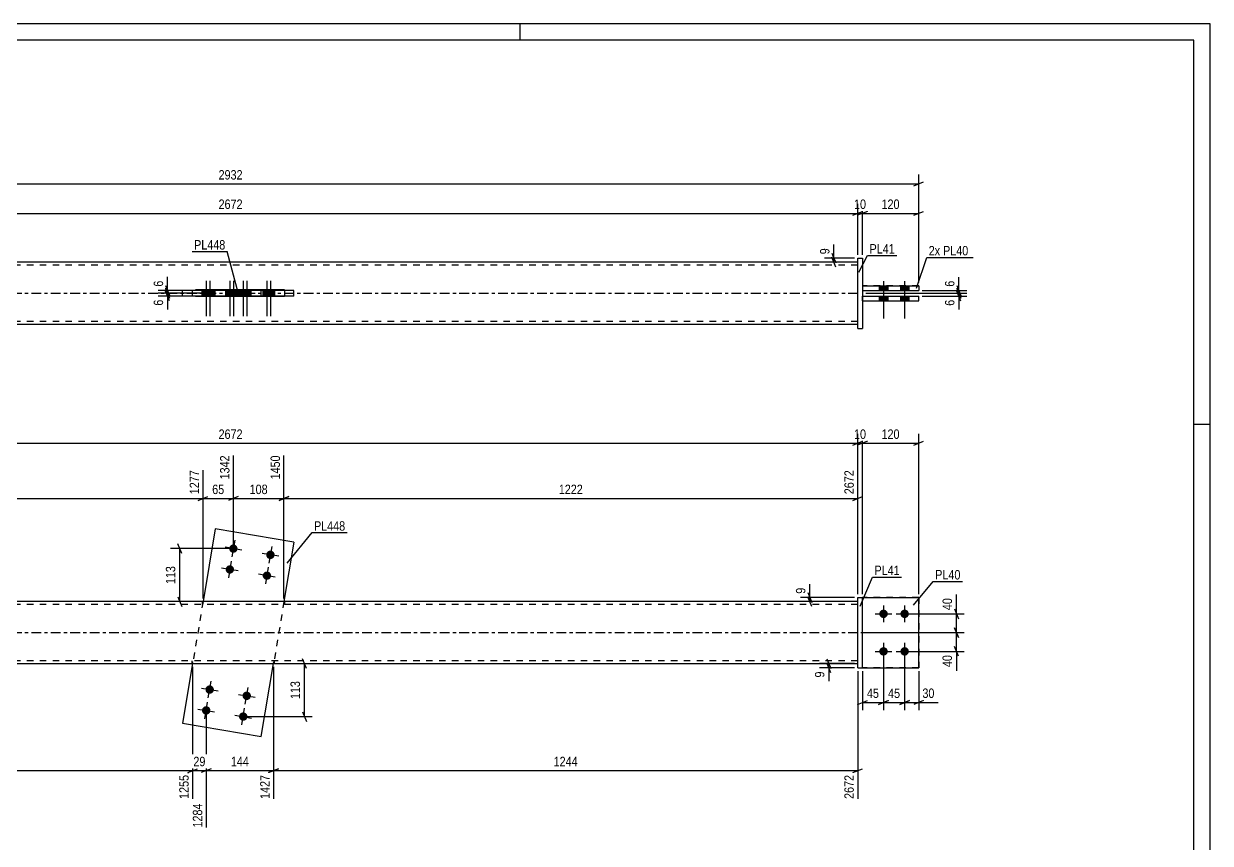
# Model space of a CAD drawing. Header units: millimetres. Extents: x 0 to 594, y 0 to 420.
# Drawn here: x 232.9 to 594, y 170.5 to 420 of the extents above; entities that cross this region are included whole.
import ezdxf

# ---------------------------------------------------------------- set-up
doc = ezdxf.new("R2010")
doc.units = ezdxf.units.MM
doc.linetypes.add('DXK_LINE_DOT2', pattern=[3.9198, 1.9599, -1.9599])
doc.linetypes.add('DXK_LINE_DOT3', pattern=[5.9187, 2.979, -0.9799, 0.9799, -0.9799])
doc.styles.add('Arial Narrow', font='ARIALN.TTF', dxfattribs={"height": 0.2})

# ---------------------------------------------------------------- blocks, each defined once
blk = doc.blocks.new('Unknown-582682701-1128')
at = {"color": 5, "linetype": 'Continuous'}
for p, q in [((594, 420), (0, 420)), ((384, 415), (384, 420)), ((594, 0), (594, 420)), ((589, 415), (5, 415)), ((589, 5), (589, 415)), ((594, 298), (589, 298))]:
    blk.add_line(p, q, dxfattribs=at)
blk = doc.blocks.new('Bolt-582682701-1978 - 1949')
at = {"linetype": 'Continuous'}
for points in [[(494.56, 241.66), (494.83, 241.63), (495.09, 241.55), (495.32, 241.42), (495.52, 241.24), (495.68, 241.02), (495.79, 240.77), (495.84, 240.51), (495.84, 240.24), (495.79, 239.98), (495.68, 239.73), (495.52, 239.52), (495.32, 239.34), (495.09, 239.2), (494.83, 239.12), (494.56, 239.09), (494.3, 239.12), (494.04, 239.2), (493.81, 239.34), (493.61, 239.52), (493.45, 239.73), (493.34, 239.98), (493.28, 240.24), (493.28, 240.51), (493.34, 240.77), (493.45, 241.02), (493.61, 241.24), (493.81, 241.42), (494.04, 241.55), (494.3, 241.63)], [(500.99, 241.66), (501.26, 241.63), (501.52, 241.55), (501.75, 241.42), (501.95, 241.24), (502.11, 241.02), (502.21, 240.77), (502.27, 240.51), (502.27, 240.24), (502.21, 239.98), (502.11, 239.73), (501.95, 239.52), (501.75, 239.34), (501.52, 239.2), (501.26, 239.12), (500.99, 239.09), (500.72, 239.12), (500.47, 239.2), (500.24, 239.34), (500.04, 239.52), (499.88, 239.73), (499.77, 239.98), (499.71, 240.24), (499.71, 240.51), (499.77, 240.77), (499.88, 241.02), (500.04, 241.24), (500.24, 241.42), (500.47, 241.55), (500.72, 241.63)], [(494.56, 230.23), (494.83, 230.2), (495.09, 230.12), (495.32, 229.99), (495.52, 229.81), (495.68, 229.59), (495.79, 229.34), (495.84, 229.08), (495.84, 228.81), (495.79, 228.55), (495.68, 228.3), (495.52, 228.09), (495.32, 227.91), (495.09, 227.77), (494.83, 227.69), (494.56, 227.66), (494.3, 227.69), (494.04, 227.77), (493.81, 227.91), (493.61, 228.09), (493.45, 228.3), (493.34, 228.55), (493.28, 228.81), (493.28, 229.08), (493.34, 229.34), (493.45, 229.59), (493.61, 229.81), (493.81, 229.99), (494.04, 230.12), (494.3, 230.2)], [(500.99, 230.23), (501.26, 230.2), (501.52, 230.12), (501.75, 229.99), (501.95, 229.81), (502.11, 229.59), (502.21, 229.34), (502.27, 229.08), (502.27, 228.81), (502.21, 228.55), (502.11, 228.3), (501.95, 228.09), (501.75, 227.91), (501.52, 227.77), (501.26, 227.69), (500.99, 227.66), (500.72, 227.69), (500.47, 227.77), (500.24, 227.91), (500.04, 228.09), (499.88, 228.3), (499.77, 228.55), (499.71, 228.81), (499.71, 229.08), (499.77, 229.34), (499.88, 229.59), (500.04, 229.81), (500.24, 229.99), (500.47, 230.12), (500.72, 230.2)]]:
    blk.add_hatch(color=1, dxfattribs=at).paths.add_polyline_path(points)
at = {"color": 1, "linetype": 'Continuous'}
for p, q in [((494.56, 242.95), (494.56, 237.8)), ((500.99, 242.95), (500.99, 237.8)), ((491.99, 240.38), (497.14, 240.38)), ((498.42, 240.38), (503.56, 240.38)), ((494.56, 231.52), (494.56, 226.38)), ((500.99, 231.52), (500.99, 226.38)), ((491.99, 228.95), (497.14, 228.95)), ((498.42, 228.95), (503.56, 228.95))]:
    blk.add_line(p, q, dxfattribs=at)
blk = doc.blocks.new('Part-582682701-1956 - 1949')
at = {"color": 7, "linetype": 'DXK_LINE_DOT2'}
for p, q in [((488.14, 245.38), (505.28, 245.38)), ((505.28, 245.38), (488.14, 245.38)), ((488.14, 245.38), (488.14, 245.38)), ((488.14, 223.95), (488.14, 245.38)), ((505.28, 245.38), (505.28, 245.38)), ((505.28, 245.38), (505.28, 223.95)), ((505.28, 223.95), (488.14, 223.95)), ((505.28, 223.95), (488.14, 223.95))]:
    blk.add_line(p, q, dxfattribs=at)
blk = doc.blocks.new('Part-582682701-1957 - 1949')
at = {"color": 2, "linetype": 'Continuous'}
for p, q in [((486.71, 245.38), (488.14, 245.38)), ((486.71, 223.95), (486.71, 245.38)), ((488.14, 223.95), (488.14, 245.38)), ((486.71, 223.95), (486.71, 223.95)), ((486.71, 223.95), (488.14, 223.95))]:
    blk.add_line(p, q, dxfattribs=at)
at = {"color": 7, "linetype": 'DXK_LINE_DOT2'}
for p, q in [((486.71, 245.38), (488.14, 245.38)), ((486.71, 223.95), (488.14, 223.95))]:
    blk.add_line(p, q, dxfattribs=at)
blk = doc.blocks.new('Part-582682701-1977 - 1949')
at = {"color": 2, "linetype": 'Continuous'}
for p, q in [((291.2, 266.23), (287.48, 244.09)), ((315.15, 262.21), (291.2, 266.23)), ((315.15, 262.21), (312.1, 244.09)), ((284.31, 225.23), (281.27, 207.12)), ((305.22, 203.09), (308.94, 225.23)), ((281.27, 207.12), (305.22, 203.09))]:
    blk.add_line(p, q, dxfattribs=at)
at = {"color": 7, "linetype": 'DXK_LINE_DOT2'}
for p, q in [((287.48, 244.09), (284.33, 225.36)), ((312.1, 244.09), (308.96, 225.36)), ((284.31, 225.23), (284.4, 225.74)), ((284.33, 225.36), (284.31, 225.23)), ((308.94, 225.23), (309.02, 225.74)), ((308.96, 225.36), (308.94, 225.23))]:
    blk.add_line(p, q, dxfattribs=at)
blk = doc.blocks.new('Bolt-582682701-1980 - 1949')
at = {"linetype": 'Continuous'}
for points in [[(297.98, 260.02, -1), (295.44, 260.45, -1)], [(309.25, 258.13, -1), (306.71, 258.55, -1)], [(296.91, 253.68, -1), (294.38, 254.11, -1)], [(308.18, 251.79, -1), (305.65, 252.21, -1)]]:
    blk.add_hatch(color=1, dxfattribs=at).paths.add_polyline_path(points)
at = {"color": 1, "linetype": 'Continuous'}
for p, q in [((299.24, 259.81), (294.17, 260.66)), ((297.13, 262.77), (296.28, 257.7)), ((308.4, 260.88), (307.55, 255.81)), ((296.07, 256.43), (295.22, 251.36)), ((310.52, 257.92), (305.44, 258.77)), ((298.18, 253.47), (293.11, 254.32)), ((307.34, 254.54), (306.49, 249.47)), ((309.45, 251.58), (304.38, 252.43))]:
    blk.add_line(p, q, dxfattribs=at)
blk = doc.blocks.new('Bolt-582682701-1981 - 1949')
at = {"linetype": 'Continuous'}
for points in [[(288.23, 217.53, -1), (290.77, 217.11, -1)], [(299.51, 215.64, -1), (302.04, 215.22, -1)], [(287.17, 211.19, -1), (289.71, 210.77, -1)], [(298.44, 209.3, -1), (300.98, 208.88, -1)]]:
    blk.add_hatch(color=1, dxfattribs=at).paths.add_polyline_path(points)
at = {"color": 1, "linetype": 'Continuous'}
for p, q in [((286.97, 217.75), (292.04, 216.9)), ((289.08, 214.79), (289.93, 219.86)), ((300.35, 212.89), (301.2, 217.96)), ((288.01, 208.45), (288.86, 213.52)), ((298.24, 215.85), (303.31, 215)), ((285.9, 211.41), (290.97, 210.56)), ((297.17, 209.51), (302.24, 208.66)), ((299.28, 206.55), (300.13, 211.62))]:
    blk.add_line(p, q, dxfattribs=at)
blk = doc.blocks.new('Part-582682701-1987 - 1949')
at = {"color": 2, "linetype": 'Continuous'}
for p, q in [((488.14, 245.38), (505.28, 245.38)), ((505.28, 245.38), (505.28, 245.38)), ((505.28, 223.95), (505.28, 245.38)), ((488.14, 223.95), (505.28, 223.95))]:
    blk.add_line(p, q, dxfattribs=at)
at = {"color": 7, "linetype": 'DXK_LINE_DOT2'}
for p, q in [((488.14, 245.38), (505.28, 245.38)), ((488.14, 223.95), (488.14, 245.38)), ((505.28, 245.38), (505.28, 245.38)), ((488.14, 223.95), (488.14, 223.95)), ((488.14, 223.95), (505.28, 223.95))]:
    blk.add_line(p, q, dxfattribs=at)
blk = doc.blocks.new('Part-582682701-1992 - 1949')
at = {"color": 2, "linetype": 'Continuous'}
for p, q in [((486.71, 244.09), (105.03, 244.09)), ((105.03, 225.23), (486.71, 225.23))]:
    blk.add_line(p, q, dxfattribs=at)
at = {"color": 7, "linetype": 'DXK_LINE_DOT2'}
for p, q in [((486.71, 243.23), (105.03, 243.23)), ((287.19, 244.09), (287.19, 243.23)), ((312.25, 244.09), (312.25, 243.23)), ((486.71, 225.23), (486.71, 244.09)), ((486.71, 226.09), (105.03, 226.09)), ((284.17, 225.23), (284.17, 226.09)), ((284.17, 225.36), (284.17, 225.23)), ((309.22, 225.23), (309.22, 226.09)), ((309.22, 225.36), (309.22, 225.23))]:
    blk.add_line(p, q, dxfattribs=at)
at = {"color": 7, "linetype": 'DXK_LINE_DOT3'}
blk.add_line((105.03, 234.66), (486.71, 234.66), dxfattribs=at)
blk = doc.blocks.new('Bolt-582682701-2427 - 2420')
at = {"linetype": 'Continuous'}
for points in [[(495.85, 340.25), (493.28, 340.25), (493.28, 338.82), (495.85, 338.82)], [(495.85, 340.25), (493.28, 340.25), (493.28, 338.82), (495.85, 338.82)], [(502.28, 340.25), (499.71, 340.25), (499.71, 338.82), (502.28, 338.82)], [(502.28, 340.25), (499.71, 340.25), (499.71, 338.82), (502.28, 338.82)], [(495.85, 337.1), (493.28, 337.1), (493.28, 335.68), (495.85, 335.68)], [(495.85, 337.1), (493.28, 337.1), (493.28, 335.68), (495.85, 335.68)], [(502.28, 337.1), (499.71, 337.1), (499.71, 335.68), (502.28, 335.68)], [(502.28, 337.1), (499.71, 337.1), (499.71, 335.68), (502.28, 335.68)]]:
    blk.add_hatch(color=1, dxfattribs=at).paths.add_polyline_path(points)
at = {"color": 1, "linetype": 'Continuous'}
for p, q in [((493.28, 340.25), (493.28, 338.82)), ((493.28, 340.25), (493.28, 338.82)), ((494.56, 341.68), (494.56, 330.25)), ((494.56, 341.68), (494.56, 330.25)), ((495.85, 340.25), (495.85, 338.82)), ((495.85, 340.25), (495.85, 338.82)), ((499.71, 340.25), (499.71, 338.82)), ((499.71, 340.25), (499.71, 338.82)), ((500.99, 341.68), (500.99, 330.25)), ((500.99, 341.68), (500.99, 330.25)), ((502.28, 340.25), (502.28, 338.82)), ((502.28, 340.25), (502.28, 338.82)), ((493.28, 337.1), (493.28, 335.68)), ((493.28, 337.1), (493.28, 335.68)), ((495.85, 337.1), (495.85, 335.68)), ((495.85, 337.1), (495.85, 335.68)), ((499.71, 337.1), (499.71, 335.68)), ((499.71, 337.1), (499.71, 335.68)), ((502.28, 337.1), (502.28, 335.68)), ((502.28, 337.1), (502.28, 335.68))]:
    blk.add_line(p, q, dxfattribs=at)
blk = doc.blocks.new('Part-582682701-2433 - 2420')
at = {"color": 7, "linetype": 'DXK_LINE_DOT2'}
for p, q in [((281.27, 337.12), (281.27, 338.83)), ((287.19, 338.83), (281.27, 338.83)), ((287.19, 337.12), (281.27, 337.12)), ((305.22, 337.12), (305.22, 338.83))]:
    blk.add_line(p, q, dxfattribs=at)
at = {"color": 2, "linetype": 'Continuous'}
for p, q in [((315.15, 338.83), (287.19, 338.83)), ((315.15, 337.12), (287.19, 337.12)), ((291.2, 337.12), (291.2, 338.83)), ((315.15, 337.12), (315.15, 338.83))]:
    blk.add_line(p, q, dxfattribs=at)
blk = doc.blocks.new('Part-582682701-2448 - 2420')
at = {"color": 2, "linetype": 'Continuous'}
for p, q in [((488.14, 340.25), (505.28, 340.25)), ((488.14, 340.25), (488.14, 338.82)), ((505.28, 340.25), (505.28, 338.82)), ((488.14, 338.82), (505.28, 338.82))]:
    blk.add_line(p, q, dxfattribs=at)
at = {"color": 7, "linetype": 'DXK_LINE_DOT2'}
for p, q in [((488.14, 340.25), (488.14, 340.25)), ((505.28, 340.25), (488.14, 340.25)), ((505.28, 340.25), (505.28, 340.25)), ((488.14, 338.82), (505.28, 338.82))]:
    blk.add_line(p, q, dxfattribs=at)
blk = doc.blocks.new('Part-582682701-2453 - 2420')
at = {"color": 2, "linetype": 'Continuous'}
for p, q in [((488.14, 335.68), (488.14, 337.11)), ((488.14, 337.1), (505.28, 337.1)), ((505.28, 335.68), (505.28, 337.11)), ((488.14, 335.68), (488.14, 335.68)), ((488.14, 335.68), (505.28, 335.68))]:
    blk.add_line(p, q, dxfattribs=at)
at = {"color": 7, "linetype": 'DXK_LINE_DOT2'}
for p, q in [((488.14, 337.11), (505.28, 337.11)), ((488.14, 335.68), (505.28, 335.68))]:
    blk.add_line(p, q, dxfattribs=at)
blk = doc.blocks.new('Part-582682701-2458 - 2420')
at = {"color": 2, "linetype": 'Continuous'}
for p, q in [((486.71, 347.4), (105.03, 347.4)), ((312.25, 338.98), (287.19, 338.98)), ((287.19, 336.98), (287.19, 338.98)), ((312.25, 336.98), (287.19, 336.98)), ((309.22, 338.83), (309.22, 338.98)), ((309.22, 336.98), (309.22, 337.12)), ((312.25, 338.83), (312.25, 338.98)), ((312.25, 336.98), (312.25, 337.12)), ((105.03, 328.55), (486.71, 328.55))]:
    blk.add_line(p, q, dxfattribs=at)
at = {"color": 7, "linetype": 'DXK_LINE_DOT2'}
for p, q in [((486.71, 328.55), (486.71, 347.4)), ((486.71, 346.55), (105.03, 346.55)), ((284.17, 338.98), (284.17, 336.98)), ((287.19, 338.98), (284.17, 338.98)), ((287.19, 336.98), (284.17, 336.98)), ((309.22, 338.98), (309.22, 337.12)), ((312.25, 338.98), (312.25, 337.12)), ((486.71, 329.4), (105.03, 329.4))]:
    blk.add_line(p, q, dxfattribs=at)
at = {"color": 7, "linetype": 'DXK_LINE_DOT3'}
blk.add_line((105.03, 337.98), (486.71, 337.98), dxfattribs=at)
blk = doc.blocks.new('Bolt-582682701-2464 - 2420')
at = {"linetype": 'Continuous'}
for points in [[(296.93, 338.83), (294.36, 338.83), (294.36, 337.12), (296.93, 337.12)], [(297.99, 338.83), (295.42, 338.83), (295.42, 337.12), (297.99, 337.12)], [(308.2, 338.83), (305.63, 338.83), (305.63, 337.12), (308.2, 337.12)], [(309.26, 338.83), (306.69, 338.83), (306.69, 337.12), (309.26, 337.12)]]:
    blk.add_hatch(color=1, dxfattribs=at).paths.add_polyline_path(points)
at = {"color": 1, "linetype": 'Continuous'}
for p, q in [((295.64, 341.69), (295.64, 330.98)), ((296.71, 341.69), (296.71, 330.98)), ((306.91, 341.69), (306.91, 330.98)), ((307.98, 341.69), (307.98, 330.98)), ((294.36, 338.83), (294.36, 337.12)), ((295.42, 338.83), (295.42, 337.12)), ((296.93, 338.83), (296.93, 337.12)), ((297.99, 338.83), (297.99, 337.12)), ((305.63, 338.83), (305.63, 337.12)), ((306.69, 338.83), (306.69, 337.12)), ((308.2, 338.83), (308.2, 337.12)), ((309.26, 338.83), (309.26, 337.12))]:
    blk.add_line(p, q, dxfattribs=at)
blk = doc.blocks.new('Bolt-582682701-2465 - 2420')
at = {"linetype": 'Continuous'}
for points in [[(287.15, 337.12), (289.72, 337.12), (289.72, 338.83), (287.15, 338.83)], [(288.22, 337.12), (290.79, 337.12), (290.79, 338.83), (288.22, 338.83)], [(298.42, 337.12), (300.99, 337.12), (300.99, 338.83), (298.42, 338.83)], [(299.49, 337.12), (302.06, 337.12), (302.06, 338.83), (299.49, 338.83)]]:
    blk.add_hatch(color=1, dxfattribs=at).paths.add_polyline_path(points)
at = {"color": 1, "linetype": 'Continuous'}
for p, q in [((288.44, 341.69), (288.44, 330.98)), ((289.5, 341.69), (289.5, 330.98)), ((299.71, 341.69), (299.71, 330.98)), ((300.77, 341.69), (300.77, 330.98)), ((287.15, 338.83), (287.15, 337.12)), ((288.22, 338.83), (288.22, 337.12)), ((289.72, 338.83), (289.72, 337.12)), ((290.79, 338.83), (290.79, 337.12)), ((298.42, 338.83), (298.42, 337.12)), ((299.49, 338.83), (299.49, 337.12)), ((300.99, 338.83), (300.99, 337.12)), ((302.06, 338.83), (302.06, 337.12))]:
    blk.add_line(p, q, dxfattribs=at)
blk = doc.blocks.new('Part-582682701-2470 - 2420')
at = {"color": 2, "linetype": 'Continuous'}
for p, q in [((486.71, 348.69), (486.71, 348.69)), ((486.71, 327.26), (486.71, 348.69)), ((486.71, 348.69), (488.14, 348.69)), ((488.14, 348.69), (488.14, 348.69)), ((488.14, 348.69), (488.14, 327.26)), ((486.71, 327.26), (488.14, 327.26)), ((486.71, 327.26), (486.71, 327.26)), ((488.14, 327.26), (488.14, 327.26))]:
    blk.add_line(p, q, dxfattribs=at)
at = {"color": 7, "linetype": 'DXK_LINE_DOT2'}
for p, q in [((486.71, 348.69), (486.71, 348.69)), ((486.71, 348.69), (488.14, 348.69)), ((486.71, 327.26), (488.14, 327.26))]:
    blk.add_line(p, q, dxfattribs=at)
blk = doc.blocks.new('StraightDimension-582682701-2083 - 1949')
at = {"color": 7, "linetype": 'Continuous'}
for p, q in [((471.53, 246.88), (472.73, 243.88)), ((472.73, 242.59), (471.53, 245.59)), ((485.71, 245.38), (469.28, 245.38)), ((485.71, 244.09), (469.28, 244.09)), ((472.13, 244.09), (472.13, 245.38))]:
    blk.add_line(p, q, dxfattribs=at)
at = {"color": 0}
blk.add_wipeout([(471.38, 248.93), (467.18, 248.93), (467.18, 245.9), (471.38, 245.9)], dxfattribs=at)
at = {"color": 7, "linetype": 'Continuous'}
blk.add_line((472.13, 245.38), (472.13, 249.45), dxfattribs=at)
blk.add_line((472.13, 245.38), (472.13, 249.45), dxfattribs=at)
at = {"color": 3, "style": 'Arial Narrow'}
blk.add_text('9', height=2.86, rotation=90.0002, dxfattribs=at).set_placement((470.78, 246.5))
blk = doc.blocks.new('StraightDimension-582682701-2177 - 1949')
at = {"color": 7, "linetype": 'Continuous'}
for p, q in [((500.99, 227.95), (500.99, 211.03)), ((505.28, 222.95), (505.28, 211.03)), ((499.49, 212.83), (502.49, 214.03)), ((500.99, 213.43), (505.28, 213.43)), ((506.78, 214.03), (503.78, 212.83))]:
    blk.add_line(p, q, dxfattribs=at)
at = {"color": 0}
blk.add_wipeout([(510.66, 214.18), (510.66, 218.38), (505.8, 218.38), (505.8, 214.18)], dxfattribs=at)
at = {"color": 7, "linetype": 'Continuous'}
blk.add_line((505.28, 213.43), (511.18, 213.43), dxfattribs=at)
blk.add_line((505.28, 213.43), (511.18, 213.43), dxfattribs=at)
at = {"color": 3, "style": 'Arial Narrow'}
blk.add_text('30', height=2.863, dxfattribs=at).set_placement((506.4, 214.78))
blk = doc.blocks.new('StraightDimension-582682701-2912 - 1949')
at = {"color": 7, "linetype": 'Continuous'}
for p, q in [((284.31, 224.23), (284.31, 184.04)), ((105.03, 222.95), (105.03, 189.53)), ((106.53, 193.25), (103.53, 192.05)), ((105.03, 192.65), (284.31, 192.65)), ((282.81, 192.05), (285.81, 193.25))]:
    blk.add_line(p, q, dxfattribs=at)
at = {"color": 0}
blk.add_wipeout([(198.93, 193.4), (198.93, 197.6), (190.42, 197.6), (190.42, 193.4)], dxfattribs=at)
at = {"color": 0, "linetype": 'Continuous'}
for points in [[(104.43, 191.95), (100.23, 191.95), (100.23, 188.93), (104.43, 188.93)], [(283.71, 191.95), (279.51, 191.95), (279.51, 183.44), (283.71, 183.44)]]:
    blk.add_wipeout(points, dxfattribs=at)
at = {"color": 3, "style": 'Arial Narrow'}
blk.add_text('1255', height=2.863, dxfattribs=at).set_placement((191.02, 194))
at = {"color": 3, "linetype": 'Continuous', "style": 'Arial Narrow'}
for s, height, p in [('0', 2.86, (103.83, 189.53)), ('1255', 2.863, (283.11, 184.04))]:
    blk.add_text(s, height=height, rotation=90.0002, dxfattribs=at).set_placement(p)
blk = doc.blocks.new('StraightDimension-582682701-2140 - 1949')
at = {"color": 7, "linetype": 'Continuous'}
for p, q in [((309.94, 225.23), (320.72, 225.23)), ((318.92, 223.73), (317.72, 226.73)), ((318.32, 209.09), (318.32, 225.23)), ((317.72, 210.59), (318.92, 207.59)), ((300.71, 209.09), (320.72, 209.09))]:
    blk.add_line(p, q, dxfattribs=at)
at = {"color": 0}
blk.add_wipeout([(317.57, 220.5), (313.37, 220.5), (313.37, 213.82), (317.57, 213.82)], dxfattribs=at)
at = {"color": 3, "style": 'Arial Narrow'}
blk.add_text('113', height=2.863, rotation=90.0002, dxfattribs=at).set_placement((316.97, 214.42))
blk = doc.blocks.new('StraightDimension-582682701-2111 - 1949')
at = {"color": 7, "linetype": 'Continuous'}
for p, q in [((516.14, 236.16), (517.34, 233.16)), ((487.71, 234.66), (519.14, 234.66)), ((516.74, 228.95), (516.74, 234.66)), ((501.99, 228.95), (519.14, 228.95)), ((517.34, 227.45), (516.14, 230.45))]:
    blk.add_line(p, q, dxfattribs=at)
at = {"color": 0}
blk.add_wipeout([(515.99, 228.42), (511.79, 228.42), (511.79, 223.57), (515.99, 223.57)], dxfattribs=at)
at = {"color": 7, "linetype": 'Continuous'}
blk.add_line((516.74, 228.95), (516.74, 223.04), dxfattribs=at)
blk.add_line((516.74, 228.95), (516.74, 223.04), dxfattribs=at)
at = {"color": 3, "style": 'Arial Narrow'}
blk.add_text('40', height=2.863, rotation=90.0002, dxfattribs=at).set_placement((515.39, 224.17))
blk = doc.blocks.new('StraightDimension-582682701-2126 - 1949')
at = {"color": 7, "linetype": 'Continuous'}
for p, q in [((501.99, 240.38), (519.14, 240.38)), ((516.14, 241.88), (517.34, 238.88)), ((516.74, 234.66), (516.74, 240.38)), ((517.34, 233.16), (516.14, 236.16)), ((487.71, 234.66), (519.14, 234.66))]:
    blk.add_line(p, q, dxfattribs=at)
at = {"color": 0}
blk.add_wipeout([(515.99, 245.76), (511.79, 245.76), (511.79, 240.9), (515.99, 240.9)], dxfattribs=at)
at = {"color": 7, "linetype": 'Continuous'}
blk.add_line((516.74, 240.38), (516.74, 246.28), dxfattribs=at)
blk.add_line((516.74, 240.38), (516.74, 246.28), dxfattribs=at)
at = {"color": 3, "style": 'Arial Narrow'}
blk.add_text('40', height=2.863, rotation=90.0002, dxfattribs=at).set_placement((515.39, 241.5))
blk = doc.blocks.new('StraightDimension-582682701-1995 - 1949')
at = {"color": 7, "linetype": 'Continuous'}
for p, q in [((489.64, 292.89), (486.64, 291.69)), ((488.14, 246.38), (488.14, 295.14)), ((503.78, 291.69), (506.78, 292.89)), ((505.28, 246.38), (505.28, 295.14)), ((488.14, 292.29), (505.28, 292.29))]:
    blk.add_line(p, q, dxfattribs=at)
at = {"color": 0}
blk.add_wipeout([(500.05, 293.04), (500.05, 297.24), (493.36, 297.24), (493.36, 293.04)], dxfattribs=at)
at = {"color": 3, "style": 'Arial Narrow'}
blk.add_text('120', height=2.863, dxfattribs=at).set_placement((493.96, 293.64))
blk = doc.blocks.new('StraightDimension-582682701-2017 - 1949')
at = {"color": 7, "linetype": 'Continuous'}
for p, q in [((485.21, 291.69), (488.21, 292.89)), ((489.64, 292.89), (486.64, 291.69)), ((486.71, 246.38), (486.71, 295.14)), ((488.14, 246.38), (488.14, 295.14)), ((486.71, 292.29), (488.14, 292.29))]:
    blk.add_line(p, q, dxfattribs=at)
at = {"color": 0}
blk.add_wipeout([(489.85, 293.04), (489.85, 297.24), (484.99, 297.24), (484.99, 293.04)], dxfattribs=at)
at = {"color": 3, "style": 'Arial Narrow'}
blk.add_text('10', height=2.863, dxfattribs=at).set_placement((485.59, 293.64))
blk = doc.blocks.new('StraightDimension-582682701-2034 - 1949')
at = {"color": 7, "linetype": 'Continuous'}
for p, q in [((485.21, 291.69), (488.21, 292.89)), ((486.71, 246.38), (486.71, 295.14)), ((105.03, 292.29), (486.71, 292.29))]:
    blk.add_line(p, q, dxfattribs=at)
at = {"color": 0}
blk.add_wipeout([(300.12, 293.04), (300.12, 297.24), (291.61, 297.24), (291.61, 293.04)], dxfattribs=at)
at = {"color": 3, "style": 'Arial Narrow'}
blk.add_text('2672', height=2.863, dxfattribs=at).set_placement((292.21, 293.64))
blk = doc.blocks.new('StraightDimension-582682701-3037 - 1949')
at = {"color": 7, "linetype": 'Continuous'}
for p, q in [((296.71, 261.23), (296.71, 288.61)), ((287.48, 245.09), (287.48, 284.11)), ((285.98, 274.89), (288.98, 276.09)), ((287.48, 275.49), (296.71, 275.49)), ((298.21, 276.09), (295.21, 274.89))]:
    blk.add_line(p, q, dxfattribs=at)
at = {"color": 0}
blk.add_wipeout([(294.52, 276.24), (294.52, 280.44), (289.67, 280.44), (289.67, 276.24)], dxfattribs=at)
at = {"color": 0, "linetype": 'Continuous'}
blk.add_wipeout([(296.11, 289.21), (291.91, 289.21), (291.91, 280.69), (296.11, 280.69)], dxfattribs=at)
at = {"color": 3, "linetype": 'Continuous', "style": 'Arial Narrow'}
blk.add_text('1342', height=2.863, rotation=90.0002, dxfattribs=at).set_placement((295.51, 281.29))
at = {"color": 3, "style": 'Arial Narrow'}
blk.add_text('65', height=2.863, dxfattribs=at).set_placement((290.27, 276.84))
blk = doc.blocks.new('StraightDimension-582682701-2909 - 1949')
at = {"color": 7, "linetype": 'Continuous'}
for p, q in [((308.94, 224.23), (308.94, 184.04)), ((486.71, 222.95), (486.71, 184.04)), ((310.44, 193.25), (307.44, 192.05)), ((308.94, 192.65), (486.71, 192.65)), ((485.21, 192.05), (488.21, 193.25))]:
    blk.add_line(p, q, dxfattribs=at)
at = {"color": 0}
blk.add_wipeout([(402.08, 193.4), (402.08, 197.6), (393.57, 197.6), (393.57, 193.4)], dxfattribs=at)
at = {"color": 0, "linetype": 'Continuous'}
blk.add_wipeout([(486.11, 191.95), (481.91, 191.95), (481.91, 183.44), (486.11, 183.44)], dxfattribs=at)
at = {"color": 3, "style": 'Arial Narrow'}
blk.add_text('1244', height=2.863, dxfattribs=at).set_placement((394.17, 194))
at = {"color": 3, "linetype": 'Continuous', "style": 'Arial Narrow'}
blk.add_text('2672', height=2.863, rotation=90.0002, dxfattribs=at).set_placement((485.51, 184.04))
blk = doc.blocks.new('StraightDimension-582682701-2090 - 1949')
at = {"color": 7, "linetype": 'Continuous'}
for p, q in [((295.71, 260.23), (277.54, 260.23)), ((280.99, 258.73), (279.79, 261.73)), ((280.39, 244.09), (280.39, 260.23)), ((279.79, 245.59), (280.99, 242.59)), ((286.48, 244.09), (277.54, 244.09))]:
    blk.add_line(p, q, dxfattribs=at)
at = {"color": 0}
blk.add_wipeout([(279.64, 255.5), (275.44, 255.5), (275.44, 248.82), (279.64, 248.82)], dxfattribs=at)
at = {"color": 3, "style": 'Arial Narrow'}
blk.add_text('113', height=2.863, rotation=90.0002, dxfattribs=at).set_placement((279.04, 249.42))
blk = doc.blocks.new('StraightDimension-582682701-2151 - 1949')
at = {"color": 7, "linetype": 'Continuous'}
for p, q in [((494.56, 227.95), (494.56, 211.03)), ((488.14, 222.95), (488.14, 211.03)), ((486.64, 212.83), (489.64, 214.03)), ((488.14, 213.43), (494.56, 213.43)), ((496.06, 214.03), (493.06, 212.83))]:
    blk.add_line(p, q, dxfattribs=at)
at = {"color": 0}
blk.add_wipeout([(493.78, 214.18), (493.78, 218.38), (488.92, 218.38), (488.92, 214.18)], dxfattribs=at)
at = {"color": 3, "style": 'Arial Narrow'}
blk.add_text('45', height=2.863, dxfattribs=at).set_placement((489.52, 214.78))
blk = doc.blocks.new('StraightDimension-582682701-2167 - 1949')
at = {"color": 7, "linetype": 'Continuous'}
for p, q in [((494.56, 227.95), (494.56, 211.03)), ((500.99, 227.95), (500.99, 211.03)), ((493.06, 212.83), (496.06, 214.03)), ((494.56, 213.43), (500.99, 213.43)), ((502.49, 214.03), (499.49, 212.83))]:
    blk.add_line(p, q, dxfattribs=at)
at = {"color": 0}
blk.add_wipeout([(500.21, 214.18), (500.21, 218.38), (495.35, 218.38), (495.35, 214.18)], dxfattribs=at)
at = {"color": 3, "style": 'Arial Narrow'}
blk.add_text('45', height=2.863, dxfattribs=at).set_placement((495.95, 214.78))
blk = doc.blocks.new('StraightDimension-582682701-2191 - 1949')
at = {"color": 7, "linetype": 'Continuous'}
for p, q in [((485.71, 225.23), (475.06, 225.23)), ((485.71, 223.95), (475.06, 223.95)), ((477.31, 226.73), (478.51, 223.73)), ((478.51, 222.45), (477.31, 225.45)), ((477.91, 223.95), (477.91, 225.23))]:
    blk.add_line(p, q, dxfattribs=at)
at = {"color": 0}
blk.add_wipeout([(477.16, 223.42), (472.96, 223.42), (472.96, 220.39), (477.16, 220.39)], dxfattribs=at)
at = {"color": 7, "linetype": 'Continuous'}
blk.add_line((477.91, 223.95), (477.91, 219.87), dxfattribs=at)
blk.add_line((477.91, 223.95), (477.91, 219.87), dxfattribs=at)
at = {"color": 3, "style": 'Arial Narrow'}
blk.add_text('9', height=2.86, rotation=90.0002, dxfattribs=at).set_placement((476.56, 220.99))
blk = doc.blocks.new('StraightDimension-582682701-3038 - 1949')
at = {"color": 7, "linetype": 'Continuous'}
for p, q in [((287.48, 245.09), (287.48, 284.11)), ((105.03, 245.09), (105.03, 278.62)), ((106.53, 276.09), (103.53, 274.89)), ((105.03, 275.49), (287.48, 275.49)), ((285.98, 274.89), (288.98, 276.09))]:
    blk.add_line(p, q, dxfattribs=at)
at = {"color": 0, "linetype": 'Continuous'}
for points in [[(286.88, 284.71), (282.68, 284.71), (282.68, 276.19), (286.88, 276.19)], [(104.43, 279.22), (100.23, 279.22), (100.23, 276.19), (104.43, 276.19)]]:
    blk.add_wipeout(points, dxfattribs=at)
at = {"color": 0}
blk.add_wipeout([(200.51, 276.24), (200.51, 280.44), (192, 280.44), (192, 276.24)], dxfattribs=at)
at = {"color": 3, "linetype": 'Continuous', "style": 'Arial Narrow'}
for s, height, p in [('1277', 2.863, (286.28, 276.79)), ('0', 2.86, (103.83, 276.79))]:
    blk.add_text(s, height=height, rotation=90.0002, dxfattribs=at).set_placement(p)
at = {"color": 3, "style": 'Arial Narrow'}
blk.add_text('1277', height=2.863, dxfattribs=at).set_placement((192.6, 276.84))
blk = doc.blocks.new('StraightDimension-582682701-2910 - 1949')
at = {"color": 7, "linetype": 'Continuous'}
for p, q in [((308.94, 224.23), (308.94, 184.04)), ((288.44, 209.98), (288.44, 175.34)), ((289.94, 193.25), (286.94, 192.05)), ((288.44, 192.65), (308.94, 192.65)), ((307.44, 192.05), (310.44, 193.25))]:
    blk.add_line(p, q, dxfattribs=at)
at = {"color": 0}
blk.add_wipeout([(302.03, 193.4), (302.03, 197.6), (295.35, 197.6), (295.35, 193.4)], dxfattribs=at)
at = {"color": 0, "linetype": 'Continuous'}
blk.add_wipeout([(308.34, 191.95), (304.14, 191.95), (304.14, 183.44), (308.34, 183.44)], dxfattribs=at)
at = {"color": 3, "style": 'Arial Narrow'}
blk.add_text('144', height=2.863, dxfattribs=at).set_placement((295.95, 194))
at = {"color": 3, "linetype": 'Continuous', "style": 'Arial Narrow'}
blk.add_text('1427', height=2.863, rotation=90.0002, dxfattribs=at).set_placement((307.74, 184.04))
blk = doc.blocks.new('StraightDimension-582682701-2911 - 1949')
at = {"color": 7, "linetype": 'Continuous'}
for p, q in [((284.31, 224.23), (284.31, 184.04)), ((288.44, 209.98), (288.44, 175.34)), ((282.81, 192.05), (285.81, 193.25)), ((284.31, 192.65), (288.44, 192.65)), ((289.94, 193.25), (286.94, 192.05))]:
    blk.add_line(p, q, dxfattribs=at)
at = {"color": 0}
blk.add_wipeout([(288.8, 193.4), (288.8, 197.6), (283.95, 197.6), (283.95, 193.4)], dxfattribs=at)
at = {"color": 0, "linetype": 'Continuous'}
blk.add_wipeout([(287.84, 183.25), (283.64, 183.25), (283.64, 174.74), (287.84, 174.74)], dxfattribs=at)
at = {"color": 3, "style": 'Arial Narrow'}
blk.add_text('29', height=2.863, dxfattribs=at).set_placement((284.55, 194))
at = {"color": 3, "linetype": 'Continuous', "style": 'Arial Narrow'}
blk.add_text('1284', height=2.863, rotation=90.0002, dxfattribs=at).set_placement((287.24, 175.34))
blk = doc.blocks.new('StraightDimension-582682701-3035 - 1949')
at = {"color": 7, "linetype": 'Continuous'}
for p, q in [((312.1, 245.09), (312.1, 288.61)), ((486.71, 246.38), (486.71, 284.11)), ((313.6, 276.09), (310.6, 274.89)), ((312.1, 275.49), (486.71, 275.49)), ((485.21, 274.89), (488.21, 276.09))]:
    blk.add_line(p, q, dxfattribs=at)
at = {"color": 0, "linetype": 'Continuous'}
blk.add_wipeout([(486.11, 284.71), (481.91, 284.71), (481.91, 276.19), (486.11, 276.19)], dxfattribs=at)
at = {"color": 0}
blk.add_wipeout([(403.66, 276.24), (403.66, 280.44), (395.15, 280.44), (395.15, 276.24)], dxfattribs=at)
at = {"color": 3, "linetype": 'Continuous', "style": 'Arial Narrow'}
blk.add_text('2672', height=2.863, rotation=90.0002, dxfattribs=at).set_placement((485.51, 276.79))
at = {"color": 3, "style": 'Arial Narrow'}
blk.add_text('1222', height=2.863, dxfattribs=at).set_placement((395.75, 276.84))
blk = doc.blocks.new('StraightDimension-582682701-3036 - 1949')
at = {"color": 7, "linetype": 'Continuous'}
for p, q in [((296.71, 261.23), (296.71, 288.61)), ((312.1, 245.09), (312.1, 288.61)), ((298.21, 276.09), (295.21, 274.89)), ((296.71, 275.49), (312.1, 275.49)), ((310.6, 274.89), (313.6, 276.09))]:
    blk.add_line(p, q, dxfattribs=at)
at = {"color": 0}
blk.add_wipeout([(307.75, 276.24), (307.75, 280.44), (301.06, 280.44), (301.06, 276.24)], dxfattribs=at)
at = {"color": 0, "linetype": 'Continuous'}
blk.add_wipeout([(311.5, 289.21), (307.3, 289.21), (307.3, 280.69), (311.5, 280.69)], dxfattribs=at)
at = {"color": 3, "linetype": 'Continuous', "style": 'Arial Narrow'}
blk.add_text('1450', height=2.863, rotation=90.0002, dxfattribs=at).set_placement((310.9, 281.29))
at = {"color": 3, "style": 'Arial Narrow'}
blk.add_text('108', height=2.863, dxfattribs=at).set_placement((301.66, 276.84))
blk = doc.blocks.new('StraightDimension-582682701-2493 - 2420')
at = {"color": 7, "linetype": 'Continuous'}
for p, q in [((516.88, 340.32), (518.08, 337.32)), ((518.08, 336.46), (516.88, 339.46)), ((489.14, 337.96), (519.88, 337.96)), ((506.28, 338.82), (519.88, 338.82)), ((517.48, 337.96), (517.48, 338.82))]:
    blk.add_line(p, q, dxfattribs=at)
at = {"color": 0}
blk.add_wipeout([(516.73, 342.37), (512.53, 342.37), (512.53, 339.35), (516.73, 339.35)], dxfattribs=at)
at = {"color": 7, "linetype": 'Continuous'}
blk.add_line((517.48, 338.82), (517.48, 342.9), dxfattribs=at)
blk.add_line((517.48, 338.82), (517.48, 342.9), dxfattribs=at)
at = {"color": 3, "style": 'Arial Narrow'}
blk.add_text('6', height=2.86, rotation=90.0002, dxfattribs=at).set_placement((516.13, 339.95))
blk = doc.blocks.new('StraightDimension-582682701-2502 - 2420')
at = {"color": 7, "linetype": 'Continuous'}
for p, q in [((516.88, 339.46), (518.08, 336.46)), ((489.14, 337.96), (519.88, 337.96)), ((506.28, 337.1), (519.88, 337.1)), ((518.08, 335.6), (516.88, 338.6)), ((517.48, 337.1), (517.48, 337.96))]:
    blk.add_line(p, q, dxfattribs=at)
at = {"color": 0}
blk.add_wipeout([(516.73, 336.58), (512.53, 336.58), (512.53, 333.55), (516.73, 333.55)], dxfattribs=at)
at = {"color": 7, "linetype": 'Continuous'}
blk.add_line((517.48, 337.1), (517.48, 333.03), dxfattribs=at)
blk.add_line((517.48, 337.1), (517.48, 333.03), dxfattribs=at)
at = {"color": 3, "style": 'Arial Narrow'}
blk.add_text('6', height=2.86, rotation=90.0002, dxfattribs=at).set_placement((516.13, 334.15))
blk = doc.blocks.new('StraightDimension-582682701-2512 - 2420')
at = {"color": 7, "linetype": 'Continuous'}
for p, q in [((485.71, 348.69), (476.6, 348.69)), ((485.71, 347.4), (476.6, 347.4)), ((478.85, 350.19), (480.05, 347.19)), ((480.05, 345.9), (478.85, 348.9)), ((479.45, 347.4), (479.45, 348.69))]:
    blk.add_line(p, q, dxfattribs=at)
at = {"color": 0}
blk.add_wipeout([(478.7, 352.24), (474.5, 352.24), (474.5, 349.22), (478.7, 349.22)], dxfattribs=at)
at = {"color": 7, "linetype": 'Continuous'}
blk.add_line((479.45, 348.69), (479.45, 352.77), dxfattribs=at)
blk.add_line((479.45, 348.69), (479.45, 352.77), dxfattribs=at)
at = {"color": 3, "style": 'Arial Narrow'}
blk.add_text('9', height=2.86, rotation=90.0002, dxfattribs=at).set_placement((478.1, 349.82))
blk = doc.blocks.new('StraightDimension-582682701-2585 - 2420')
at = {"color": 7, "linetype": 'Continuous'}
for p, q in [((276.07, 340.33), (277.27, 337.33)), ((277.27, 336.48), (276.07, 339.48)), ((290.2, 338.83), (273.82, 338.83)), ((290.2, 337.98), (273.82, 337.98)), ((276.67, 337.98), (276.67, 338.83))]:
    blk.add_line(p, q, dxfattribs=at)
at = {"color": 0}
blk.add_wipeout([(275.92, 342.39), (271.72, 342.39), (271.72, 339.36), (275.92, 339.36)], dxfattribs=at)
at = {"color": 7, "linetype": 'Continuous'}
blk.add_line((276.67, 338.83), (276.67, 342.91), dxfattribs=at)
blk.add_line((276.67, 338.83), (276.67, 342.91), dxfattribs=at)
at = {"color": 3, "style": 'Arial Narrow'}
blk.add_text('6', height=2.86, rotation=90.0002, dxfattribs=at).set_placement((275.32, 339.96))
blk = doc.blocks.new('StraightDimension-582682701-2523 - 2420')
at = {"color": 7, "linetype": 'Continuous'}
for p, q in [((488.14, 349.69), (488.14, 365.13)), ((505.28, 341.25), (505.28, 365.13)), ((489.64, 362.88), (486.64, 361.68)), ((488.14, 362.28), (505.28, 362.28)), ((503.78, 361.68), (506.78, 362.88))]:
    blk.add_line(p, q, dxfattribs=at)
at = {"color": 0}
blk.add_wipeout([(500.05, 363.03), (500.05, 367.23), (493.36, 367.23), (493.36, 363.03)], dxfattribs=at)
at = {"color": 3, "style": 'Arial Narrow'}
blk.add_text('120', height=2.863, dxfattribs=at).set_placement((493.96, 363.63))
blk = doc.blocks.new('StraightDimension-582682701-2533 - 2420')
at = {"color": 7, "linetype": 'Continuous'}
for p, q in [((486.71, 349.69), (486.71, 365.13)), ((488.14, 349.69), (488.14, 365.13)), ((485.21, 361.68), (488.21, 362.88)), ((489.64, 362.88), (486.64, 361.68)), ((486.71, 362.28), (488.14, 362.28))]:
    blk.add_line(p, q, dxfattribs=at)
at = {"color": 0}
blk.add_wipeout([(489.85, 363.03), (489.85, 367.23), (484.99, 367.23), (484.99, 363.03)], dxfattribs=at)
at = {"color": 3, "style": 'Arial Narrow'}
blk.add_text('10', height=2.863, dxfattribs=at).set_placement((485.59, 363.63))
blk = doc.blocks.new('StraightDimension-582682701-2543 - 2420')
at = {"color": 7, "linetype": 'Continuous'}
for p, q in [((486.71, 349.69), (486.71, 365.13)), ((105.03, 362.28), (486.71, 362.28)), ((485.21, 361.68), (488.21, 362.88))]:
    blk.add_line(p, q, dxfattribs=at)
at = {"color": 0}
blk.add_wipeout([(300.12, 363.03), (300.12, 367.23), (291.61, 367.23), (291.61, 363.03)], dxfattribs=at)
at = {"color": 3, "style": 'Arial Narrow'}
blk.add_text('2672', height=2.863, dxfattribs=at).set_placement((292.21, 363.63))
blk = doc.blocks.new('StraightDimension-582682701-2574 - 2420')
at = {"color": 7, "linetype": 'Continuous'}
for p, q in [((505.28, 341.25), (505.28, 374.08)), ((86.46, 371.23), (505.28, 371.23)), ((503.78, 370.63), (506.78, 371.83))]:
    blk.add_line(p, q, dxfattribs=at)
at = {"color": 0}
blk.add_wipeout([(300.12, 371.98), (300.12, 376.18), (291.61, 376.18), (291.61, 371.98)], dxfattribs=at)
at = {"color": 3, "style": 'Arial Narrow'}
blk.add_text('2932', height=2.863, dxfattribs=at).set_placement((292.21, 372.58))
blk = doc.blocks.new('StraightDimension-582682701-2589 - 2420')
at = {"color": 7, "linetype": 'Continuous'}
for p, q in [((276.07, 339.48), (277.27, 336.48)), ((290.2, 337.98), (273.82, 337.98)), ((290.2, 337.12), (273.82, 337.12)), ((277.27, 335.62), (276.07, 338.62)), ((276.67, 337.12), (276.67, 337.98))]:
    blk.add_line(p, q, dxfattribs=at)
at = {"color": 0}
blk.add_wipeout([(275.92, 336.59), (271.72, 336.59), (271.72, 333.57), (275.92, 333.57)], dxfattribs=at)
at = {"color": 7, "linetype": 'Continuous'}
blk.add_line((276.67, 337.12), (276.67, 333.04), dxfattribs=at)
blk.add_line((276.67, 337.12), (276.67, 333.04), dxfattribs=at)
at = {"color": 3, "style": 'Arial Narrow'}
blk.add_text('6', height=2.86, rotation=90.0002, dxfattribs=at).set_placement((275.32, 334.17))
blk = doc.blocks.new('Mark-582682701-1973 - 1949')
at = {"color": 0}
blk.add_wipeout([(330.75, 265.69), (330.75, 268.69), (321.25, 268.69), (321.25, 265.69)], dxfattribs=at)
blk.add_wipeout([(330.75, 265.69), (330.75, 268.69), (321.25, 268.69), (321.25, 265.69)], dxfattribs=at)
at = {"color": 30, "linetype": 'Continuous'}
for p, q in [((313.07, 255.79), (320.65, 265.09)), ((320.65, 265.09), (331.35, 265.09))]:
    blk.add_line(p, q, dxfattribs=at)
at = {"color": 3, "style": 'Arial Narrow'}
blk.add_text('PL448', height=2.863, dxfattribs=at).set_placement((321.25, 265.69))
blk = doc.blocks.new('MarkSet-582682701-2411 - 1949')
at = {"color": 0}
blk.add_wipeout([(517.97, 250.85), (517.97, 253.85), (510.3, 253.85), (510.3, 250.85)], dxfattribs=at)
blk.add_wipeout([(517.97, 250.85), (517.97, 253.85), (510.3, 253.85), (510.3, 250.85)], dxfattribs=at)
at = {"color": 30, "linetype": 'Continuous'}
for p, q in [((503.65, 243.02), (509.7, 250.25)), ((509.7, 250.25), (518.57, 250.25))]:
    blk.add_line(p, q, dxfattribs=at)
at = {"color": 3, "style": 'Arial Narrow'}
blk.add_text('PL40', height=2.863, dxfattribs=at).set_placement((510.3, 250.85))
blk = doc.blocks.new('Mark-582682701-4088 - 1949')
at = {"color": 0}
blk.add_wipeout([(499.48, 252.18), (499.48, 255.18), (491.81, 255.18), (491.81, 252.18)], dxfattribs=at)
blk.add_wipeout([(499.48, 252.18), (499.48, 255.18), (491.81, 255.18), (491.81, 252.18)], dxfattribs=at)
at = {"color": 30, "linetype": 'Continuous'}
for p, q in [((487.44, 242.69), (491.21, 251.58)), ((491.21, 251.58), (500.08, 251.58))]:
    blk.add_line(p, q, dxfattribs=at)
at = {"color": 3, "style": 'Arial Narrow'}
blk.add_text('PL41', height=2.863, dxfattribs=at).set_placement((491.81, 252.18))
blk = doc.blocks.new('Mark-582682701-2429 - 2420')
at = {"color": 0}
blk.add_wipeout([(294.26, 351.27), (294.26, 354.27), (284.76, 354.27), (284.76, 351.27)], dxfattribs=at)
blk.add_wipeout([(294.26, 351.27), (294.26, 354.27), (284.76, 354.27), (284.76, 351.27)], dxfattribs=at)
at = {"color": 30, "linetype": 'Continuous'}
for p in [(284.16, 350.67), (298.24, 337.74)]:
    blk.add_line(p, (294.86, 350.67), dxfattribs=at)
at = {"color": 3, "style": 'Arial Narrow'}
blk.add_text('PL448', height=2.863, dxfattribs=at).set_placement((284.76, 351.27))
blk = doc.blocks.new('Mark-582682701-2466 - 2420')
at = {"color": 0}
blk.add_wipeout([(498, 350.05), (498, 353.05), (490.32, 353.05), (490.32, 350.05)], dxfattribs=at)
blk.add_wipeout([(498, 350.05), (498, 353.05), (490.32, 353.05), (490.32, 350.05)], dxfattribs=at)
at = {"color": 30, "linetype": 'Continuous'}
for p, q in [((487.03, 344.37), (489.72, 349.45)), ((489.72, 349.45), (498.6, 349.45))]:
    blk.add_line(p, q, dxfattribs=at)
at = {"color": 3, "style": 'Arial Narrow'}
blk.add_text('PL41', height=2.863, dxfattribs=at).set_placement((490.32, 350.05))
blk = doc.blocks.new('MarkSet-582682701-2665 - 2420')
at = {"color": 0}
blk.add_wipeout([(511.79, 349.49), (511.79, 352.49), (508.32, 352.49), (508.32, 349.49)], dxfattribs=at)
blk.add_wipeout([(511.79, 349.49), (511.79, 352.49), (508.32, 352.49), (508.32, 349.49)], dxfattribs=at)
at = {"color": 30, "linetype": 'Continuous'}
blk.add_line((504.59, 339.47), (507.72, 348.89), dxfattribs=at)
at = {"color": 0}
blk.add_wipeout([(520.36, 349.49), (520.36, 352.49), (512.69, 352.49), (512.69, 349.49)], dxfattribs=at)
blk.add_wipeout([(520.36, 349.49), (520.36, 352.49), (512.69, 352.49), (512.69, 349.49)], dxfattribs=at)
at = {"color": 30, "linetype": 'Continuous'}
blk.add_line((507.72, 348.89), (521.86, 348.89), dxfattribs=at)
at = {"color": 3, "style": 'Arial Narrow'}
for s, p in [('2x', (508.32, 349.49)), ('PL40', (512.69, 349.49))]:
    blk.add_text(s, height=2.863, dxfattribs=at).set_placement(p)

msp = doc.modelspace()

# ---------------------------------------------------------------- block references
for name in ['Unknown-582682701-1128', 'Part-582682701-2458 - 2420', 'Part-582682701-2470 - 2420', 'Bolt-582682701-2465 - 2420', 'Bolt-582682701-2464 - 2420', 'Part-582682701-2448 - 2420', 'Bolt-582682701-2427 - 2420', 'Part-582682701-2433 - 2420', 'Part-582682701-2453 - 2420', 'Part-582682701-1977 - 1949', 'Bolt-582682701-1980 - 1949', 'Part-582682701-1992 - 1949', 'Part-582682701-1957 - 1949', 'Part-582682701-1956 - 1949', 'Part-582682701-1987 - 1949', 'Bolt-582682701-1978 - 1949', 'Bolt-582682701-1981 - 1949']:
    msp.add_blockref(name, (0, 0))

# ---------------------------------------------------------------- next in the draw order: block references
for name in ['StraightDimension-582682701-2512 - 2420', 'StraightDimension-582682701-2585 - 2420', 'StraightDimension-582682701-2493 - 2420', 'StraightDimension-582682701-2083 - 1949', 'StraightDimension-582682701-2177 - 1949', 'StraightDimension-582682701-2912 - 1949', 'StraightDimension-582682701-2140 - 1949']:
    msp.add_blockref(name, (0, 0))

# ---------------------------------------------------------------- next in the draw order: block references
for name in ['StraightDimension-582682701-2502 - 2420', 'StraightDimension-582682701-2111 - 1949']:
    msp.add_blockref(name, (0, 0))

# ---------------------------------------------------------------- next in the draw order: block references
for name in ['StraightDimension-582682701-2523 - 2420', 'StraightDimension-582682701-2126 - 1949', 'StraightDimension-582682701-2909 - 1949']:
    msp.add_blockref(name, (0, 0))

# ---------------------------------------------------------------- next in the draw order: block references
for name in ['StraightDimension-582682701-2533 - 2420', 'StraightDimension-582682701-1995 - 1949', 'StraightDimension-582682701-2151 - 1949', 'StraightDimension-582682701-2910 - 1949']:
    msp.add_blockref(name, (0, 0))

# ---------------------------------------------------------------- next in the draw order: block references
for name in ['StraightDimension-582682701-2543 - 2420', 'StraightDimension-582682701-2017 - 1949', 'MarkSet-582682701-2411 - 1949', 'StraightDimension-582682701-2167 - 1949', 'StraightDimension-582682701-2911 - 1949', 'StraightDimension-582682701-2191 - 1949']:
    msp.add_blockref(name, (0, 0))

# ---------------------------------------------------------------- next in the draw order: block references
for name in ['StraightDimension-582682701-2574 - 2420', 'StraightDimension-582682701-2034 - 1949']:
    msp.add_blockref(name, (0, 0))

# ---------------------------------------------------------------- next in the draw order: block references
for name in ['Mark-582682701-2466 - 2420', 'MarkSet-582682701-2665 - 2420', 'StraightDimension-582682701-2589 - 2420', 'StraightDimension-582682701-3037 - 1949', 'StraightDimension-582682701-3035 - 1949']:
    msp.add_blockref(name, (0, 0))

# ---------------------------------------------------------------- next in the draw order: block references
for name in ['Mark-582682701-2429 - 2420', 'StraightDimension-582682701-2090 - 1949', 'Mark-582682701-4088 - 1949']:
    msp.add_blockref(name, (0, 0))

# ---------------------------------------------------------------- next in the draw order: block references
for name in ['StraightDimension-582682701-3036 - 1949', 'StraightDimension-582682701-3038 - 1949']:
    msp.add_blockref(name, (0, 0))

# ---------------------------------------------------------------- next in the draw order: block references
msp.add_blockref('Mark-582682701-1973 - 1949', (0, 0))

doc.saveas('drawing.dxf')
